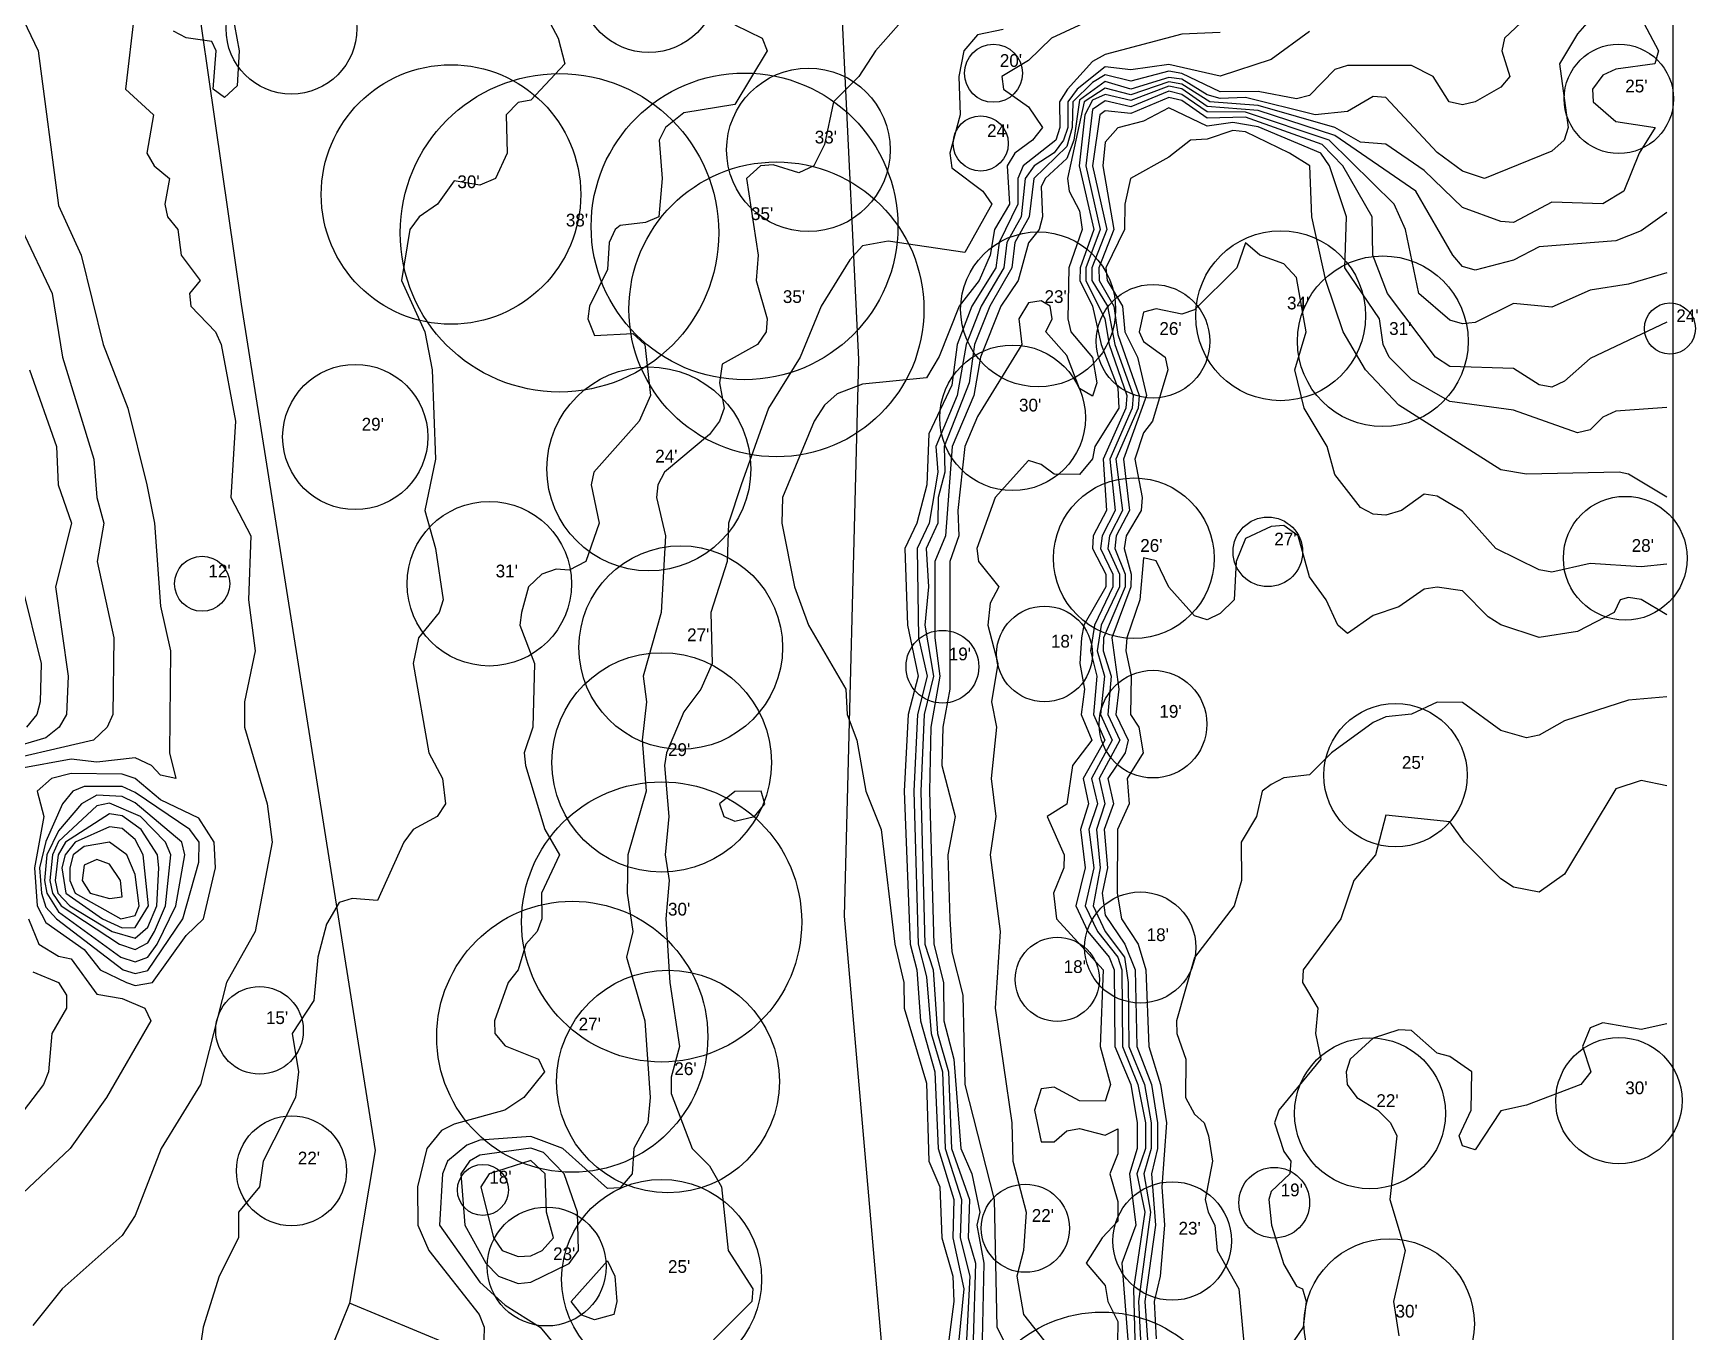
# Model space of a CAD drawing. Extents: x 425736 to 427074, y 1578339 to 1579567.
# Drawn here: x 426793 to 427053.9, y 1579002.3 to 1579205.8 of the extents above; entities that cross this region are included whole.
import ezdxf

# ---------------------------------------------------------------- set-up
doc = ezdxf.new("R2010")
doc.units = 21
doc.header["$MEASUREMENT"] = 0
for name, color, linetype in [('C-ROAD-CNTR', 7, 'Continuous'), ('C-TOPO-HALF', 9, 'Continuous'), ('C-TOPO-MAJR', 3, 'Continuous'), ('C-TOPO-MINR', 8, 'Continuous'), ('G-ANNO-ZONE', 6, 'Continuous'), ('L-PLNT-ANNO', 92, 'Continuous'), ('L-PLNT-TREE', 92, 'Continuous')]:
    doc.layers.add(name, color=color, linetype=linetype)

msp = doc.modelspace()

# ---------------------------------------------------------------- linework, layer by layer
at = {"layer": 'C-ROAD-CNTR'}
for points in [[(427050, 1578768.37), (427040.62, 1578787.52), (427008.12, 1578822.8), (426972.92, 1578829.01), (426945.23, 1578852.96), (426932.84, 1578920.89), (426927.5, 1578982.7), (426920.15, 1579067.43), (426922.4, 1579154.65), (426912.56, 1579358.23), (426886.98, 1579477.87), (426835.08, 1579491.34), (426784.39, 1579502.77), (426774.26, 1579530.22), (426769.77, 1579550)], [(426568.26, 1579381.42), (426616.49, 1579387.38), (426687.03, 1579385.76), (426735.69, 1579382.12), (426768.32, 1579363.82), (426790.83, 1579337.25), (426803.45, 1579295.98), (426814.31, 1579242.17), (426825.61, 1579163.34), (426846.62, 1579030.67)], [(426846.62, 1579030.67), (426842.6, 1579006.77)], [(426927.5, 1578982.7), (426891.73, 1578986.26), (426858.4, 1579000.17), (426842.6, 1579006.77), (426837.36, 1578993.78), (426821.74, 1578971.62), (426802.01, 1578960.07), (426748.15, 1578940.17), (426683.95, 1578919.65), (426653.61, 1578914.01), (426605.71, 1578915.68)]]:
    msp.add_lwpolyline(points, dxfattribs=at)
at = {"layer": 'C-TOPO-HALF'}
for points, elevation in [([(426823.09, 1579215), (426825.3, 1579203), (426825, 1579197.54), (426823, 1579195.71), (426821.26, 1579197), (426821.73, 1579203), (426821, 1579204.46), (426817, 1579205.05), (426815, 1579206.1)], 74.5), ([(426808.89, 1579209), (426807.51, 1579197), (426811.89, 1579193), (426810.85, 1579187), (426811.98, 1579185), (426814.37, 1579183), (426813.65, 1579179), (426814.06, 1579177), (426815.72, 1579175), (426816.2, 1579171), (426819.18, 1579167), (426817.53, 1579165), (426817.73, 1579163), (426821.59, 1579159), (426822.48, 1579157), (426824.75, 1579145), (426823.98, 1579133), (426827.13, 1579127), (426826.78, 1579117), (426827.83, 1579109), (426826.14, 1579101), (426826.17, 1579097), (426829.68, 1579085), (426830.49, 1579079), (426827.84, 1579065), (426823.33, 1579057), (426819.27, 1579041), (426813.08, 1579031), (426809, 1579020.49), (426807, 1579017.37), (426797.59, 1579009), (426793, 1579003.24)], 74.5), ([(427027, 1579208.25), (427023.59, 1579205), (427023.17, 1579203), (427024.39, 1579199), (427023, 1579197.33), (427019, 1579195.01), (427017, 1579194.54), (427014.91, 1579195), (427012.41, 1579199), (427009, 1579200.74), (426999, 1579200.71), (426997, 1579200.07), (426993, 1579196), (426991, 1579195.52), (426985, 1579196.63), (426979, 1579196.61), (426973, 1579199.49), (426971, 1579199.83), (426965, 1579198.28), (426961, 1579199.27), (426959, 1579198.07), (426955.96, 1579195), (426955.82, 1579191), (426955, 1579188.04), (426949.81, 1579183), (426949.07, 1579177), (426946.83, 1579173), (426946.39, 1579169), (426942.92, 1579163), (426940.53, 1579157), (426939.67, 1579151), (426935.77, 1579141), (426935.87, 1579137), (426934.85, 1579133), (426934.81, 1579129), (426932.97, 1579125), (426933.33, 1579119), (426932.76, 1579113), (426934.08, 1579105), (426932.66, 1579099), (426932.14, 1579087), (426932.74, 1579063), (426934.03, 1579059), (426934.75, 1579049), (426936.45, 1579043), (426936.93, 1579031), (426939.74, 1579023), (426939.52, 1579017), (426940.68, 1579013), (426940.34, 1579001)], 78.5), ([(427044.5, 1579209), (427047.73, 1579203), (427047.15, 1579201), (427041, 1579200.17), (427039, 1579199.2), (427037.36, 1579197), (427037.45, 1579195), (427041, 1579191.94), (427047.19, 1579191), (427044.68, 1579187), (427042.26, 1579181), (427039, 1579179.06), (427031, 1579179.3), (427025, 1579176.09), (427023, 1579176.29), (427017, 1579178.44), (427011, 1579184.24), (427005, 1579188.39), (427001, 1579188.73), (426997, 1579191), (426985, 1579194.43), (426977.43, 1579195), (426973, 1579197.82), (426971, 1579198.17), (426965, 1579196.14), (426961, 1579197.16), (426957.69, 1579195), (426955.11, 1579183), (426955.38, 1579181), (426957, 1579177.92), (426957.42, 1579175), (426955.3, 1579169), (426955.15, 1579161), (426955.65, 1579159), (426959, 1579154.96), (426959.71, 1579151), (426959, 1579148.91), (426957, 1579150.08), (426955, 1579155.25), (426951.73, 1579159), (426952.69, 1579161), (426952.38, 1579163), (426951, 1579163.84), (426949, 1579163.54), (426947.46, 1579161), (426947.96, 1579157), (426941, 1579145.71), (426939, 1579140.99), (426937.93, 1579131), (426938.09, 1579127), (426936.67, 1579123), (426936.68, 1579103), (426935.57, 1579097), (426935.4, 1579091), (426937.48, 1579083), (426936.34, 1579077), (426936.64, 1579067), (426937, 1579061.83), (426938.7, 1579055), (426938.99, 1579041), (426943.59, 1579023), (426944.05, 1579003), (426946.06, 1578999)], 79.5), ([(426903, 1579207.08), (426907.28, 1579205), (426908.03, 1579203), (426903, 1579194.6), (426895, 1579193.31), (426892.1, 1579191), (426891.11, 1579189), (426891.59, 1579183), (426891.06, 1579177), (426889, 1579176.11), (426885, 1579175.65), (426884.21, 1579175), (426883.26, 1579173), (426883, 1579168.73), (426880.2, 1579163), (426879.92, 1579161), (426881, 1579158.39), (426887, 1579158.71), (426888.89, 1579157), (426889.78, 1579149), (426888.01, 1579145), (426880.88, 1579137), (426880.49, 1579135), (426881.74, 1579129), (426879.61, 1579123), (426877, 1579121.65), (426875, 1579121.77), (426872.74, 1579121), (426870.65, 1579119), (426869.53, 1579115), (426869.3, 1579113), (426871.59, 1579107), (426871.31, 1579097), (426869.97, 1579093), (426870.2, 1579091), (426873.21, 1579081), (426875.48, 1579077), (426872.68, 1579071), (426872.75, 1579067), (426872.02, 1579065), (426870.23, 1579063), (426869.03, 1579059), (426867.44, 1579057), (426865.32, 1579051), (426865.38, 1579049), (426867, 1579047.06), (426872.21, 1579045), (426873.14, 1579043), (426869.9, 1579039), (426866.94, 1579037), (426859, 1579034.81), (426857, 1579033.79), (426854.74, 1579031), (426853.24, 1579025), (426853.28, 1579019), (426855.03, 1579015), (426862.93, 1579005), (426863.71, 1579003), (426863.67, 1579001)], 75.5), ([(426945, 1579206.38), (426941, 1579205.5), (426938.87, 1579203), (426938.06, 1579199), (426938.27, 1579193), (426936.65, 1579187), (426937, 1579184.66), (426941.83, 1579181), (426943.25, 1579179), (426939, 1579171.43), (426927, 1579173.17), (426923, 1579172.44), (426921, 1579170.25), (426916.49, 1579163), (426913.22, 1579155), (426908.25, 1579147), (426903.98, 1579135), (426901.98, 1579129), (426901.76, 1579123), (426899.24, 1579115), (426899.43, 1579107), (426897.63, 1579103), (426895, 1579099.44), (426892.28, 1579093), (426891.95, 1579091), (426892.64, 1579083), (426892.04, 1579077), (426892.69, 1579073), (426892.15, 1579067), (426892.8, 1579057), (426894.29, 1579047), (426893, 1579042.16), (426893, 1579039.62), (426896.27, 1579031), (426899, 1579028.26), (426900.88, 1579025), (426901.94, 1579015), (426905.82, 1579009), (426905.62, 1579007), (426899.62, 1579001)], 76.5), ([(426979, 1579205.87), (426973, 1579205.65), (426961, 1579202.43), (426959, 1579201.35), (426955.12, 1579197), (426953.83, 1579195), (426953.92, 1579191), (426953.28, 1579189), (426948.14, 1579185), (426947.34, 1579183), (426947.33, 1579179), (426944.39, 1579173), (426943.86, 1579169), (426940.12, 1579163), (426937.8, 1579157), (426937, 1579150.63), (426933.37, 1579143), (426933.08, 1579135), (426931.49, 1579129), (426929.63, 1579125), (426930.05, 1579113), (426931.71, 1579105), (426930.15, 1579099), (426929.51, 1579087), (426930.45, 1579063), (426931.5, 1579059), (426932.07, 1579051), (426934.34, 1579043), (426934.83, 1579031), (426937.31, 1579023), (426937.15, 1579017), (426938.85, 1579009), (426938.07, 1579001)], 77.5), ([(427049, 1579168.24), (427043, 1579166.43), (427037, 1579165.49), (427031, 1579162.84), (427025, 1579163.43), (427019, 1579160.46), (427017, 1579160.21), (427015, 1579160.8), (427010.15, 1579165), (427008.07, 1579175), (427006.29, 1579179), (426996.12, 1579189), (426983, 1579193.4), (426977, 1579193.46), (426973, 1579196.16), (426971, 1579196.72), (426965, 1579194.26), (426961, 1579195.19), (426959, 1579193.81), (426957.97, 1579185), (426960.23, 1579175), (426958, 1579169), (426958, 1579167), (426960.96, 1579161), (426961.61, 1579157), (426964.39, 1579149), (426964.22, 1579147), (426960.7, 1579139), (426961.19, 1579131), (426959.12, 1579127), (426959.03, 1579125), (426961.1, 1579121), (426961.12, 1579119), (426957.66, 1579113), (426957.27, 1579111), (426957.04, 1579107), (426957.75, 1579103), (426957.26, 1579099), (426958.94, 1579095), (426955.89, 1579091), (426955, 1579084.94), (426951.94, 1579083), (426954.57, 1579077), (426954.55, 1579075), (426952.91, 1579071), (426953.37, 1579067), (426960.7, 1579059), (426960.23, 1579047), (426961.86, 1579041), (426961, 1579038.39), (426957, 1579038.46), (426953, 1579040.59), (426951, 1579040.32), (426949.95, 1579037), (426951, 1579032.05), (426953, 1579032.05), (426955, 1579033.78), (426957, 1579034.14), (426961, 1579033.08), (426963, 1579034.06), (426963, 1579030.17), (426961.73, 1579027), (426963, 1579022.68), (426963, 1579019.58), (426960.51, 1579017), (426958.05, 1579013), (426961, 1579009.53), (426961.4, 1579007), (426963, 1579003.86), (426962.86, 1578997)], 80.5), ([(427049, 1579147.1), (427041, 1579146.54), (427039, 1579145.59), (427037, 1579143.64), (427035, 1579143.14), (427025, 1579146.69), (427015, 1579148.05), (427009, 1579151.53), (427005.49, 1579155), (427004.57, 1579157), (427003.99, 1579161), (426998.57, 1579169), (426998.83, 1579177), (426996.15, 1579185), (426994.78, 1579187), (426985, 1579191.09), (426981, 1579191.77), (426977, 1579191.22), (426971, 1579194.07), (426967, 1579192.01), (426963, 1579190.96), (426961, 1579188.73), (426960.65, 1579185), (426962.35, 1579175), (426959.99, 1579169), (426960.04, 1579167), (426962.38, 1579163), (426963, 1579158.55), (426966.33, 1579149), (426966.15, 1579147), (426962.69, 1579139), (426963.73, 1579131), (426961.68, 1579127), (426961.44, 1579125), (426963.24, 1579121), (426963.24, 1579119), (426960.37, 1579113), (426959.76, 1579109), (426960.91, 1579105), (426960.29, 1579099), (426962.12, 1579095), (426958.85, 1579089), (426959.8, 1579085), (426958.44, 1579081), (426959.25, 1579075), (426957.89, 1579069), (426959.8, 1579065), (426962.97, 1579061), (426963.59, 1579059), (426963.7, 1579047), (426966.1, 1579041), (426967.31, 1579035), (426967.3, 1579031), (426965.98, 1579027), (426967.21, 1579021), (426965.44, 1579009), (426965.63, 1579001)], 81.5), ([(426791.27, 1579175), (426796, 1579165), (426797.64, 1579155), (426802.53, 1579139), (426802.99, 1579133), (426804.11, 1579129), (426803.04, 1579123), (426805.65, 1579111), (426805.53, 1579099), (426804.61, 1579097), (426802.48, 1579095), (426785.35, 1579091)], 73.5), ([(427049, 1579122.55), (427045, 1579122.14), (427037, 1579122.65), (427031, 1579121.3), (427029, 1579121.68), (427022.23, 1579125), (427017, 1579130.88), (427013, 1579133.23), (427011, 1579133.52), (427007.46, 1579131), (427005, 1579130.25), (427003, 1579130.4), (427001, 1579131.45), (426997, 1579136.63), (426995.79, 1579141), (426992.21, 1579147), (426990.73, 1579153), (426992.5, 1579159), (426991, 1579167.48), (426989, 1579169.66), (426985.22, 1579171), (426983, 1579172.91), (426981.66, 1579169), (426975, 1579162.43), (426973, 1579161.75), (426969, 1579162.58), (426967, 1579162.04), (426966.34, 1579159), (426967, 1579157.49), (426970.42, 1579155), (426970.83, 1579153), (426968.41, 1579145), (426967, 1579143.14), (426965.63, 1579139), (426966.82, 1579133), (426966.64, 1579131), (426964.32, 1579127), (426963.97, 1579125), (426965.1, 1579121), (426965.04, 1579119), (426962.03, 1579111), (426963.13, 1579103), (426962.68, 1579099), (426964.6, 1579095), (426964.12, 1579093), (426961.4, 1579089), (426962.31, 1579085), (426960.84, 1579081), (426961.38, 1579075), (426960.51, 1579071), (426961, 1579067.56), (426964.08, 1579063), (426965.71, 1579059), (426965.96, 1579047), (426968.28, 1579041), (426969.19, 1579035), (426969.21, 1579031), (426968.24, 1579027), (426968.88, 1579019), (426967.24, 1579007), (426967.64, 1579001)], 82.5), ([(426791.33, 1579119), (426794.29, 1579107), (426794.12, 1579101), (426793.58, 1579099), (426791.96, 1579097)], 72.5), ([(427049, 1579101.79), (427043, 1579101.23), (427033, 1579098.02), (427029, 1579095.78), (427027, 1579095.33), (427023, 1579096.5), (427017, 1579100.9), (427013, 1579100.92), (427009, 1579099.04), (427005, 1579098.62), (427003, 1579097.73), (426996.47, 1579093), (426993, 1579089.57), (426989, 1579089.06), (426987, 1579088.06), (426985.58, 1579087), (426984.74, 1579083), (426982.3, 1579079), (426982.35, 1579073), (426981.23, 1579069), (426975, 1579060.91), (426972.2, 1579051), (426972.23, 1579049), (426973.64, 1579045), (426973.58, 1579039), (426975, 1579036.36), (426976.51, 1579035), (426977.18, 1579033), (426977.81, 1579029), (426976.69, 1579023), (426977.12, 1579021), (426978.19, 1579019), (426978.56, 1579015), (426981.95, 1579009), (426984.01, 1578987)], 83.5), ([(426793, 1579058.7), (426797.02, 1579057), (426798.26, 1579055), (426798.25, 1579053), (426795.97, 1579049), (426795.44, 1579043), (426794.64, 1579041), (426777, 1579017.91)], 73.5), ([(427049, 1579050.51), (427045, 1579049.62), (427039, 1579050.7), (427037, 1579049.9), (427035.82, 1579047), (427037.09, 1579043), (427035.52, 1579041), (427027, 1579037.77), (427023, 1579036.9), (427019, 1579030.78), (427017, 1579031.43), (427016.46, 1579033), (427018.37, 1579037), (427018.45, 1579043), (427015, 1579045.4), (427013, 1579045.96), (427009, 1579049.51), (427007, 1579049.58), (427003, 1579048.26), (426999.4, 1579045), (426998.79, 1579043), (426998.94, 1579041), (427000.46, 1579039), (427003.75, 1579037), (427005.73, 1579035), (427006.7, 1579033), (427005.62, 1579023), (427008.01, 1579015), (427006.18, 1579007), (427007, 1579001.66)], 84.5)]:
    msp.add_lwpolyline(points, dxfattribs=dict(at, elevation=elevation))
for points, elevation in [([(426807.66, 1579057), (426809, 1579056.54), (426811.71, 1579057), (426817, 1579064.38), (426819.72, 1579067), (426821.61, 1579075), (426821.41, 1579079), (426819, 1579082.76), (426813, 1579085.66), (426809, 1579088.96), (426807, 1579089.68), (426799, 1579089.78), (426795.88, 1579089), (426793.67, 1579087), (426794.71, 1579083), (426793.25, 1579075), (426793.66, 1579069), (426795, 1579066.39), (426801, 1579062.2), (426803.54, 1579059), (426807.66, 1579057)], 74.5), ([(426806.79, 1579061), (426809, 1579060.27), (426811, 1579060.97), (426812.48, 1579063), (426815.4, 1579069), (426816.8, 1579077), (426816.35, 1579079), (426809, 1579085.18), (426807, 1579086.14), (426803, 1579086.39), (426800.62, 1579085), (426797, 1579080.78), (426795.17, 1579077), (426794.82, 1579073), (426795.16, 1579071), (426797, 1579068.1), (426806.79, 1579061)], 75.5), ([(426805.41, 1579065), (426809, 1579063.96), (426811, 1579065.69), (426812.39, 1579069), (426812.74, 1579075), (426812.52, 1579077), (426809.93, 1579081), (426807, 1579083.12), (426805, 1579083.44), (426798.12, 1579079), (426796.93, 1579077), (426796.47, 1579073), (426796.92, 1579071), (426798.79, 1579069), (426805.41, 1579065)], 76.5), ([(426806.79, 1579067), (426809, 1579067.51), (426809.66, 1579069), (426809, 1579073.91), (426807.69, 1579077), (426805, 1579079.01), (426801, 1579078.34), (426799.29, 1579077), (426798.76, 1579075), (426798.77, 1579073), (426799.61, 1579071), (426806.79, 1579067)], 77.5), ([(426865.96, 1579011), (426869, 1579009.82), (426871, 1579010.07), (426877, 1579012.99), (426878.49, 1579015), (426878.34, 1579021), (426876.25, 1579027), (426873, 1579030.38), (426871, 1579031.04), (426863, 1579029.95), (426861.39, 1579029), (426860.03, 1579027), (426860.69, 1579019), (426863.96, 1579013), (426865.96, 1579011)], 76.5)]:
    msp.add_lwpolyline(points, close=True, dxfattribs=dict(at, elevation=elevation))
at = {"layer": 'C-TOPO-MAJR'}
for points, elevation in [([(426871.08, 1579213), (426875.27, 1579205), (426876.33, 1579201), (426871, 1579195.27), (426869, 1579194.91), (426867.17, 1579193), (426867.31, 1579187), (426865.47, 1579183), (426863, 1579181.94), (426859, 1579182.67), (426856.4, 1579179), (426853.51, 1579177), (426852.05, 1579175), (426850.74, 1579167), (426854.38, 1579159), (426855.53, 1579153), (426856.09, 1579139), (426854.39, 1579131), (426856.05, 1579125), (426857.25, 1579117), (426856.64, 1579115), (426853.4, 1579111), (426852.57, 1579107), (426855.02, 1579093), (426857.16, 1579089), (426857.64, 1579085), (426856.31, 1579083), (426852.56, 1579081), (426851.11, 1579079), (426847, 1579069.86), (426843, 1579070.17), (426841, 1579069.53), (426839, 1579066.17), (426837.66, 1579061), (426837, 1579054.2), (426833.63, 1579049), (426834.59, 1579043), (426834.11, 1579039), (426829.08, 1579029), (426828.5, 1579025), (426825.2, 1579021), (426825.18, 1579017), (426822.2, 1579011), (426819.67, 1579003), (426819, 1578998.37)], 75), ([(427049, 1579177.69), (427045, 1579174.82), (427041, 1579173.22), (427029, 1579172.32), (427025, 1579170.22), (427019, 1579168.66), (427017, 1579169.23), (427015.48, 1579171), (427009.68, 1579181), (426997, 1579189.75), (426985, 1579193.66), (426977, 1579194.29), (426973, 1579197.08), (426971, 1579197.49), (426965, 1579195.26), (426961, 1579196.17), (426959, 1579195.3), (426957.83, 1579193), (426956.91, 1579185), (426959.22, 1579175), (426957.07, 1579169), (426957.05, 1579167), (426959, 1579162.99), (426960.39, 1579157), (426963, 1579150.22), (426963.17, 1579147), (426959.36, 1579141), (426959, 1579139.06), (426957, 1579136.6), (426953, 1579136.66), (426951, 1579138.19), (426949, 1579138.79), (426943.79, 1579133), (426940.88, 1579125), (426941.16, 1579123), (426944.35, 1579119), (426943, 1579116.44), (426942.64, 1579113), (426944.2, 1579107), (426943.17, 1579101), (426943.96, 1579097), (426943.13, 1579089), (426943.87, 1579083), (426943, 1579077), (426944.55, 1579065), (426943.77, 1579053), (426946.39, 1579035), (426946.56, 1579029), (426948.6, 1579021), (426948.22, 1579015), (426947.17, 1579011), (426948.22, 1579005), (426952.93, 1578999)], 80)]:
    msp.add_lwpolyline(points, dxfattribs=dict(at, elevation=elevation))
at = {"layer": 'C-TOPO-MAJR', "elevation": 75}
msp.add_lwpolyline([(426807.14, 1579059), (426809, 1579058.44), (426811, 1579058.89), (426816.48, 1579067), (426819, 1579075.86), (426819.03, 1579079), (426817.59, 1579081), (426809, 1579086.8), (426807, 1579087.73), (426801, 1579087.73), (426799.25, 1579087), (426797.63, 1579085), (426795, 1579079.13), (426794.02, 1579075), (426794.32, 1579071), (426795, 1579068.83), (426796.7, 1579067), (426807.14, 1579059)], close=True, dxfattribs=at)
at = {"layer": 'C-TOPO-MINR'}
for points, elevation in [([(426790.95, 1579209), (426793.8, 1579203), (426797, 1579178.76), (426800.54, 1579171), (426804, 1579157), (426807.87, 1579147), (426810.83, 1579135), (426812.05, 1579129), (426813, 1579115.98), (426814.53, 1579109), (426814.4, 1579093), (426815.37, 1579089), (426813, 1579089.5), (426811.59, 1579091), (426809, 1579092.2), (426803, 1579091.54), (426799, 1579092.03), (426791, 1579090.55)], 74), ([(426931, 1579209.82), (426925.03, 1579203), (426922.39, 1579199), (426918.42, 1579195), (426917, 1579188.36), (426915.34, 1579185), (426913, 1579183.89), (426909, 1579185.17), (426907, 1579184.99), (426904.8, 1579183), (426906.61, 1579171), (426906.34, 1579167), (426908.04, 1579161), (426907.91, 1579159), (426906.53, 1579157), (426901, 1579153.9), (426900.56, 1579151), (426901.33, 1579147), (426900.59, 1579145), (426899, 1579142.89), (426891.98, 1579137), (426890.9, 1579135), (426890.69, 1579133), (426892.11, 1579127), (426891.43, 1579115), (426888.63, 1579105), (426889.13, 1579101), (426888.44, 1579095), (426889.08, 1579087), (426886.2, 1579077), (426886.11, 1579071), (426886.98, 1579065), (426886, 1579061), (426888.88, 1579051), (426889.73, 1579039), (426889.32, 1579035), (426887.16, 1579031), (426886.89, 1579027), (426885, 1579024.83), (426883, 1579024.72), (426876.05, 1579031), (426871, 1579032.89), (426863, 1579032.28), (426861, 1579031.54), (426857.95, 1579029), (426857.16, 1579027), (426856.68, 1579019), (426863, 1579010.03), (426867, 1579006.44), (426872.48, 1579003), (426875, 1578999.99)], 76), ([(426959, 1579207.96), (426952.57, 1579205), (426949, 1579201.49), (426944.81, 1579199), (426945.08, 1579197), (426949, 1579194.23), (426951.16, 1579191), (426949.64, 1579189), (426946.85, 1579187), (426945.63, 1579185), (426945.99, 1579179), (426943.64, 1579175), (426942.99, 1579171), (426941.28, 1579167), (426938.11, 1579163), (426935, 1579155.09), (426933, 1579151.75), (426923, 1579150.79), (426919, 1579149.27), (426917, 1579147.48), (426915.41, 1579145), (426910.44, 1579133), (426910.32, 1579129), (426912.32, 1579119), (426914.5, 1579113), (426920.36, 1579103), (426920.58, 1579099), (426922.08, 1579095), (426923.52, 1579087), (426925.89, 1579081), (426928.03, 1579063), (426929.45, 1579057), (426929.53, 1579053), (426933, 1579041.22), (426933.38, 1579029), (426935.08, 1579025), (426935.39, 1579017), (426937.13, 1579011), (426937.28, 1579007), (426936.5, 1579001)], 77), ([(427037.94, 1579209), (427035, 1579205.7), (427032.18, 1579201), (427033.55, 1579191), (427032.93, 1579189), (427031, 1579187.27), (427020.44, 1579183), (427017, 1579184.15), (427013, 1579187.1), (427005, 1579195.72), (427003, 1579195.86), (426999, 1579193.52), (426993.9, 1579193), (426983, 1579195.68), (426979, 1579195.55), (426977, 1579196.1), (426973, 1579198.56), (426971, 1579198.85), (426965, 1579197.03), (426961, 1579198.19), (426957, 1579195.29), (426956.09, 1579189), (426955, 1579186.16), (426951.59, 1579183), (426951, 1579181.72), (426951.2, 1579177), (426950.68, 1579175), (426949, 1579172.93), (426947.35, 1579167), (426944.64, 1579163), (426941.47, 1579155), (426940.44, 1579149), (426937.01, 1579141), (426935.97, 1579127), (426934.31, 1579123), (426934.29, 1579111), (426935.08, 1579105), (426933.71, 1579097), (426933.49, 1579087), (426934.16, 1579063), (426935.68, 1579057), (426935.71, 1579051), (426937.29, 1579045), (426938.4, 1579031), (426940.1, 1579027), (426941.36, 1579021), (426940.9, 1579019), (426942, 1579013), (426941.74, 1579001)], 79), ([(426993, 1579206.05), (426987, 1579201.66), (426979, 1579199.03), (426971, 1579200.89), (426965, 1579200.05), (426961, 1579200.53), (426956.61, 1579197), (426955.15, 1579195), (426955.14, 1579191), (426954.47, 1579189), (426953, 1579187.02), (426949.89, 1579185), (426948.49, 1579183), (426947.86, 1579177), (426945.61, 1579173), (426945.11, 1579169), (426941.58, 1579163), (426939.24, 1579157), (426937.79, 1579149), (426934.48, 1579141), (426934.76, 1579137), (426933.45, 1579129), (426931.54, 1579125), (426931.74, 1579111), (426933.12, 1579105), (426931.59, 1579099), (426931, 1579087), (426931.7, 1579063), (426933, 1579057.89), (426933.73, 1579049), (426935.52, 1579043), (426935.91, 1579031), (426938.48, 1579023), (426938.28, 1579017), (426939.78, 1579011), (426939.28, 1579001)], 78), ([(427049, 1579160.51), (427037, 1579154.8), (427033, 1579151.25), (427031, 1579150.3), (427029, 1579150.67), (427025, 1579153.22), (427015, 1579153.57), (427012.77, 1579155), (427005.26, 1579165), (427002.92, 1579171), (427002.84, 1579177), (426998.23, 1579185), (426995, 1579188.32), (426983, 1579192.62), (426977, 1579192.46), (426973, 1579195.23), (426971, 1579195.7), (426965, 1579193.21), (426961, 1579193.64), (426960.19, 1579193), (426959.03, 1579185), (426961.26, 1579175), (426958.93, 1579169), (426958.94, 1579167), (426961.36, 1579163), (426962.53, 1579157), (426965.41, 1579149), (426965.24, 1579147), (426961.76, 1579139), (426962.56, 1579131), (426960.51, 1579127), (426960.27, 1579125), (426962.2, 1579121), (426962.21, 1579119), (426959.33, 1579113), (426958.72, 1579109), (426959.68, 1579105), (426959.2, 1579099), (426960.96, 1579095), (426957.54, 1579089), (426958.37, 1579085), (426957.12, 1579081), (426957.86, 1579075), (426956.4, 1579069), (426958.31, 1579065), (426961.65, 1579061), (426962.43, 1579059), (426962.52, 1579047), (426965.01, 1579041), (426966.04, 1579035), (426966.03, 1579031), (426964.83, 1579027), (426965.82, 1579019), (426963.64, 1579013), (426964.56, 1579001)], 81), ([(427049, 1579133.05), (427043, 1579136.68), (427041.53, 1579137), (427027, 1579136.7), (427023, 1579137.34), (427007, 1579147.47), (427001.8, 1579153), (426998.31, 1579159), (426995.6, 1579167), (426993.41, 1579177), (426993.05, 1579185), (426989.87, 1579187), (426983, 1579190.32), (426981, 1579190.55), (426977, 1579189.16), (426974.38, 1579189), (426971, 1579186.35), (426964.95, 1579183), (426964.06, 1579179), (426964.04, 1579175), (426961.13, 1579169), (426961.34, 1579167), (426963.71, 1579163), (426964.1, 1579159), (426966.08, 1579155), (426967.48, 1579149), (426963.89, 1579139), (426964.82, 1579131), (426962.74, 1579127), (426962.5, 1579125), (426964.15, 1579121), (426964.13, 1579119), (426960.76, 1579111), (426960.68, 1579109), (426961.97, 1579105), (426961.44, 1579099), (426963.31, 1579095), (426960.05, 1579089), (426960.96, 1579085), (426959.67, 1579081), (426960.24, 1579075), (426959.13, 1579069), (426961, 1579065.01), (426964.03, 1579061), (426964.63, 1579057), (426964.69, 1579047), (426967.19, 1579041), (426968.22, 1579035), (426968.22, 1579031), (426967.04, 1579027), (426968.1, 1579021), (426966.25, 1579007), (426966.52, 1579001)], 82), ([(426792.44, 1579153), (426796.66, 1579141), (426796.96, 1579135), (426799.02, 1579129), (426796.51, 1579119), (426798.53, 1579105), (426798.27, 1579099), (426797.13, 1579097), (426795, 1579095.37), (426789, 1579093.6)], 73), ([(427049, 1579114.65), (427045, 1579117.02), (427043, 1579117.34), (427041.69, 1579117), (427040.76, 1579115), (427035, 1579112.02), (427029, 1579111.07), (427023, 1579113.07), (427021, 1579114.3), (427017, 1579118.39), (427013, 1579118.95), (427011, 1579118.67), (427007, 1579115.86), (427003, 1579114.5), (426999, 1579111.71), (426997.45, 1579113), (426995.64, 1579117), (426993, 1579120.6), (426991.25, 1579127), (426989, 1579128.63), (426987, 1579128.48), (426983, 1579126.6), (426981.55, 1579123), (426981.24, 1579117), (426979, 1579114.82), (426977, 1579113.83), (426975, 1579114.47), (426971, 1579118.95), (426969, 1579123.1), (426967, 1579123.54), (426966.45, 1579117), (426964.38, 1579111), (426964.25, 1579109), (426965.07, 1579105), (426964.97, 1579099), (426966.3, 1579097), (426966.97, 1579093), (426964.47, 1579089), (426964.74, 1579085), (426962.94, 1579081), (426962.88, 1579071), (426963.55, 1579067), (426966.15, 1579063), (426967.4, 1579059), (426967.82, 1579047), (426969.69, 1579041), (426970.63, 1579035), (426969.87, 1579025), (426970.3, 1579019), (426969.62, 1579011), (426968.66, 1579007), (426969, 1579001.18)], 83), ([(427049, 1579087.83), (427045, 1579088.69), (427041, 1579087.36), (427033, 1579074.01), (427029, 1579071.18), (427025, 1579071.97), (427023, 1579073.23), (427017.31, 1579079), (427015, 1579082.21), (427005, 1579083.23), (427003.38, 1579077), (426999.96, 1579073), (426997.95, 1579067), (426992.01, 1579059), (426991.9, 1579057), (426994.32, 1579053), (426993.94, 1579049), (426994.78, 1579045), (426988.24, 1579037), (426987.52, 1579035), (426989, 1579030.51), (426990.12, 1579029), (426989.93, 1579027), (426987, 1579024.28), (426986.66, 1579023), (426987.08, 1579019), (426989, 1579012.79), (426991, 1579009.43), (426991.92, 1579009), (426992.5, 1579007), (426992.04, 1579003), (426989, 1578998.57)], 84), ([(426792.32, 1579067), (426793.93, 1579063), (426797, 1579061.14), (426799, 1579060.74), (426803, 1579055.17), (426807, 1579054.48), (426810.52, 1579053), (426811.46, 1579051), (426804.51, 1579039), (426798.82, 1579031), (426783, 1579016.1)], 74)]:
    msp.add_lwpolyline(points, dxfattribs=dict(at, elevation=elevation))
for points, elevation in [([(426901.23, 1579083), (426903, 1579082.31), (426906.04, 1579083), (426907.68, 1579085), (426907.08, 1579087), (426903, 1579086.94), (426900.56, 1579085), (426901.23, 1579083)], 77), ([(426806.54, 1579063), (426809, 1579062.16), (426811, 1579063.24), (426812.02, 1579065), (426813.79, 1579069), (426814.58, 1579077), (426813.76, 1579079), (426809.84, 1579083), (426805, 1579085.11), (426803, 1579084.68), (426797, 1579079.12), (426796.05, 1579077), (426795.64, 1579073), (426796.04, 1579071), (426797.4, 1579069), (426806.54, 1579063)], 76), ([(426803.88, 1579067), (426807, 1579065.58), (426809, 1579065.63), (426811.12, 1579069), (426810.28, 1579077), (426809, 1579079.41), (426807, 1579081.12), (426805, 1579081.39), (426799.59, 1579079), (426798.02, 1579077), (426797.52, 1579075), (426798.15, 1579071), (426803.88, 1579067)], 77), ([(426801.96, 1579071), (426805, 1579070.15), (426807, 1579070.41), (426806.73, 1579073), (426805, 1579075.57), (426803, 1579076.31), (426801, 1579075.41), (426800.73, 1579073), (426801.96, 1579071)], 78), ([(426866.54, 1579015), (426869, 1579014.09), (426871, 1579014.19), (426872.8, 1579015), (426874.55, 1579017), (426873.48, 1579021), (426873.26, 1579027), (426871, 1579029.1), (426864.46, 1579027), (426863.19, 1579025), (426865.14, 1579017), (426866.54, 1579015)], 77), ([(426879, 1579004.9), (426877.35, 1579007), (426883, 1579013.37), (426884.19, 1579011), (426884.5, 1579007), (426884.02, 1579005), (426881, 1579004.12), (426879, 1579004.9)], 76)]:
    msp.add_lwpolyline(points, close=True, dxfattribs=dict(at, elevation=elevation))
at = {"layer": 'G-ANNO-ZONE'}
msp.add_lwpolyline([(427050, 1578350), (427050, 1579550), (425750, 1579550), (425750, 1578350), (427050, 1578350)], close=True, dxfattribs=at)
at = {"layer": 'L-PLNT-TREE'}
for centre, radius in [((426889.5, 1579213.5), 10.76), ((426833.5, 1579206.5), 10.25), ((426943.5, 1579199.5), 4.55), ((427041.5, 1579195.5), 8.57), ((426858.5, 1579180.5), 20.33), ((426914.5, 1579187.5), 12.81), ((426875.5, 1579174.5), 24.95), ((426904.5, 1579175.5), 24.03), ((426941.5, 1579188.5), 4.32), ((426909.5, 1579162.5), 23.11), ((426950.5, 1579162.5), 12.14), ((426988.5, 1579161.5), 13.31), ((427004.5, 1579157.5), 13.38), ((426968.5, 1579157.5), 8.9), ((427049.5, 1579159.5), 4), ((426946.5, 1579145.5), 11.41), ((426843.5, 1579142.5), 11.38), ((426889.5, 1579137.5), 15.98), ((426965.5, 1579123.5), 12.58), ((426864.5, 1579119.5), 12.89), ((427042.5, 1579123.5), 9.7), ((426986.5, 1579124.5), 5.45), ((426894.5, 1579109.5), 15.95), ((426819.5, 1579119.5), 4.32), ((426951.5, 1579108.5), 7.5), ((426935.5, 1579106.5), 5.7), ((426891.5, 1579091.5), 17.2), ((426968.5, 1579097.5), 8.44), ((427006.5, 1579089.5), 11.23), ((426891.5, 1579066.5), 21.95), ((426877.5, 1579048.5), 21.24), ((426966.5, 1579062.5), 8.71), ((426953.5, 1579057.5), 6.6), ((426892.5, 1579041.5), 17.45), ((426828.5, 1579049.5), 6.86), ((427002.5, 1579036.5), 11.83), ((427041.5, 1579038.5), 9.9), ((426833.5, 1579027.5), 8.62), ((426863.5, 1579024.5), 4), ((426987.5, 1579022.5), 5.54), ((426891.5, 1579010.5), 15.66), ((426948.5, 1579018.5), 6.91), ((426971.5, 1579016.5), 9.29), ((426873.5, 1579012.5), 9.32), ((427005.5, 1579003.5), 13.35), ((426960.5, 1578984.5), 20.86)]:
    msp.add_circle(centre, radius, dxfattribs=at)

# ---------------------------------------------------------------- texts
at = {"layer": 'L-PLNT-ANNO'}
for s, p in [("20'", (426944.5, 1579200.5)), ("25'", (427042.5, 1579196.5)), ("33'", (426915.5, 1579188.5)), ("24'", (426942.5, 1579189.5)), ("30'", (426859.5, 1579181.5)), ("38'", (426876.5, 1579175.5)), ("35'", (426905.5, 1579176.5)), ("35'", (426910.5, 1579163.5)), ("23'", (426951.5, 1579163.5)), ("34'", (426989.5, 1579162.5)), ("24'", (427050.5, 1579160.5)), ("26'", (426969.5, 1579158.5)), ("31'", (427005.5, 1579158.5)), ("30'", (426947.5, 1579146.5)), ("29'", (426844.5, 1579143.5)), ("24'", (426890.5, 1579138.5)), ("27'", (426987.5, 1579125.5)), ("26'", (426966.5, 1579124.5)), ("28'", (427043.5, 1579124.5)), ("12'", (426820.5, 1579120.5)), ("31'", (426865.5, 1579120.5)), ("27'", (426895.5, 1579110.5)), ("18'", (426952.5, 1579109.5)), ("19'", (426936.5, 1579107.5)), ("19'", (426969.5, 1579098.5)), ("29'", (426892.5, 1579092.5)), ("25'", (427007.5, 1579090.5)), ("30'", (426892.5, 1579067.5)), ("18'", (426967.5, 1579063.5)), ("18'", (426954.5, 1579058.5)), ("15'", (426829.5, 1579050.5)), ("27'", (426878.5, 1579049.5)), ("26'", (426893.5, 1579042.5)), ("30'", (427042.5, 1579039.5)), ("22'", (427003.5, 1579037.5)), ("22'", (426834.5, 1579028.5)), ("18'", (426864.5, 1579025.5)), ("19'", (426988.5, 1579023.5)), ("22'", (426949.5, 1579019.5)), ("23'", (426972.5, 1579017.5)), ("23'", (426874.5, 1579013.5)), ("25'", (426892.5, 1579011.5)), ("30'", (427006.5, 1579004.5))]:
    msp.add_text(s, height=2, dxfattribs=at).set_placement(p)

doc.saveas('drawing.dxf')
